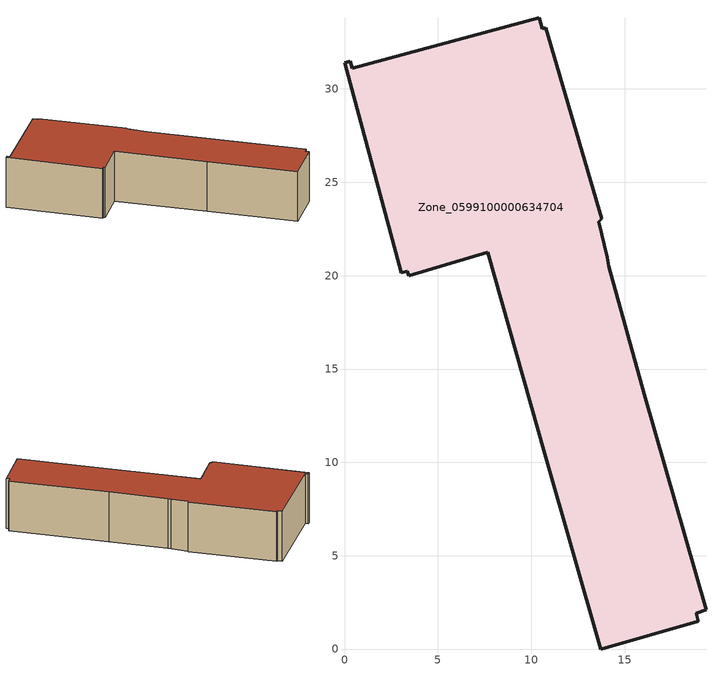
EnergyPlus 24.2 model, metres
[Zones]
Zone_0599100000634704
 floor ground (C_G): 10.72,10.46 7.68,21.26 3.43,19.99 3.36,20.25 3.05,20.16 0,31.41 0.31,31.5 0.41,31.11 10.42,33.81 10.59,33.24 10.78,33.28 13.79,23.06 13.61,22.88 14.07,20.98 14.14,20.51 16.05,13.65 19.36,2.12 18.83,1.93 18.95,1.5 13.72,0 z0
 wall outside (C_F): 18.95,1.5 18.83,1.93 19.36,2.12 16.05,13.65 14.14,20.51 14.07,20.98 13.61,22.88 13.79,23.06 10.78,33.28 10.59,33.24 10.42,33.81 0.41,31.11 0.31,31.5 0,31.41 3.05,20.16 3.36,20.25 3.43,19.99 7.68,21.26 10.72,10.46 13.72,0 18.95,1.5 z0:6.46
 roof outside (C_R): 3.05,20.16 3.36,20.25 3.43,19.99 7.68,21.26 10.72,10.46 13.72,0 18.95,1.5 18.83,1.93 19.36,2.12 16.05,13.65 14.14,20.51 14.07,20.98 13.61,22.88 13.79,23.06 10.78,33.28 10.59,33.24 10.42,33.81 0.41,31.11 0.31,31.5 0,31.41 z6.46
[BUILDING]
Pand.0599100000634704: North Axis=0; Terrain=City; Loads Convergence Tolerance Value=0.04; Temperature Convergence Tolerance Value=0.4; Solar Distribution=FullExterior; Maximum Number of Warmup Days=25; Minimum Number of Warmup Days=1
[Site:Location]
Rotterdam.The.Hague.AP_ZH_NLD Design_Conditions: Latitude=51.96; Longitude=4.45; Time Zone=1; Elevation=-4.5
[SITE:GROUNDTEMPERATURE:BUILDINGSURFACE]
18, 18, 18, 18, 18, 18, 18, 18, 18, 18, 18, 18
[MATERIAL] Thermal Absorptance=0.9; Solar Absorptance=0.7; Visible Absorptance=0.7
Name | Roughness | Thickness | Conductivity | Density | Specific Heat
G.TI.1946 | MediumSmooth | 0.15 | 1 | 540 | 1210
F.TI.1946 | Rough | 0.3 | 0.857143 | 1920 | 840
R.TI.1946 | MediumRough | 0.2 | 0.1 | 1500 | 1000
[CONSTRUCTION]
C_G: G.TI.1946
C_F: F.TI.1946
C_R: R.TI.1946
[ZONE]
Zone_0599100000634704: Type=1; Multiplier=1; Ceiling Height=Autocalculate; Volume=Autocalculate; Floor Area=autocalculate; Part of Total Floor Area=Yes
[ZONEINFILTRATION:DESIGNFLOWRATE]
Infil_Zone_0599100000634704: Zone or ZoneList or Space or SpaceList=Zone_0599100000634704; Schedule=AlwaysOn; Design Flow Rate Calculation Method=Flow/Area; Flow Rate per Floor Area=0.003; Constant Term Coefficient=1; Temperature Term Coefficient=0; Velocity Term Coefficient=0; Velocity Squared Term Coefficient=0
[HVACTEMPLATE:ZONE:IDEALLOADSAIRSYSTEM]
Zone_0599100000634704: Maximum Heating Supply Air Temperature=50; Minimum Cooling Supply Air Temperature=13; Maximum Heating Supply Air Humidity Ratio=0.0156; Minimum Cooling Supply Air Humidity Ratio=0.0077; Heating Limit=NoLimit; Cooling Limit=NoLimit; Dehumidification Control Type=ConstantSensibleHeatRatio; Cooling Sensible Heat Ratio=0.7; Dehumidification Setpoint=60; Humidification Control Type=None; Humidification Setpoint=30; Outdoor Air Method=None; Outdoor Air Flow Rate per Person=0.00944; Outdoor Air Flow Rate per Zone Floor Area=0; Outdoor Air Flow Rate per Zone=0; Demand Controlled Ventilation Type=None; Outdoor Air Economizer Type=NoEconomizer; Heat Recovery Type=None; Sensible Heat Recovery Effectiveness=0.7; Latent Heat Recovery Effectiveness=0.65
[ZONECONTROL:THERMOSTAT]
ThermostatControl_Zone_0599100000634704: Zone or ZoneList=Zone_0599100000634704; Control Type Schedule=DualSetpointControlType; Control 1=Thermostat_Zone_0599100000634704; Temperature Difference Between Cutout And Setpoint=0
[THERMOSTATSETPOINT:DUALSETPOINT]
Thermostat_Zone_0599100000634704: Heating Setpoint Temperature Schedule=HeatingSetpoint_Zone_0599100000634704; Cooling Setpoint Temperature Schedule=CoolingSetpoint_Zone_0599100000634704
[SCHEDULE:COMPACT]
HeatingSetpoint_Zone_0599100000634704: Through: 12/31, For: AllDays, Until: 24:00, 21
CoolingSetpoint_Zone_0599100000634704: Through: 12/31, For: AllDays, Until: 24:00, 24
DualSetpointControlType: Through: 12/31, For: AllDays, Until: 24:00, 4
AlwaysOn: Through: 12/31, For: AllDays, Until: 24:00, 1
